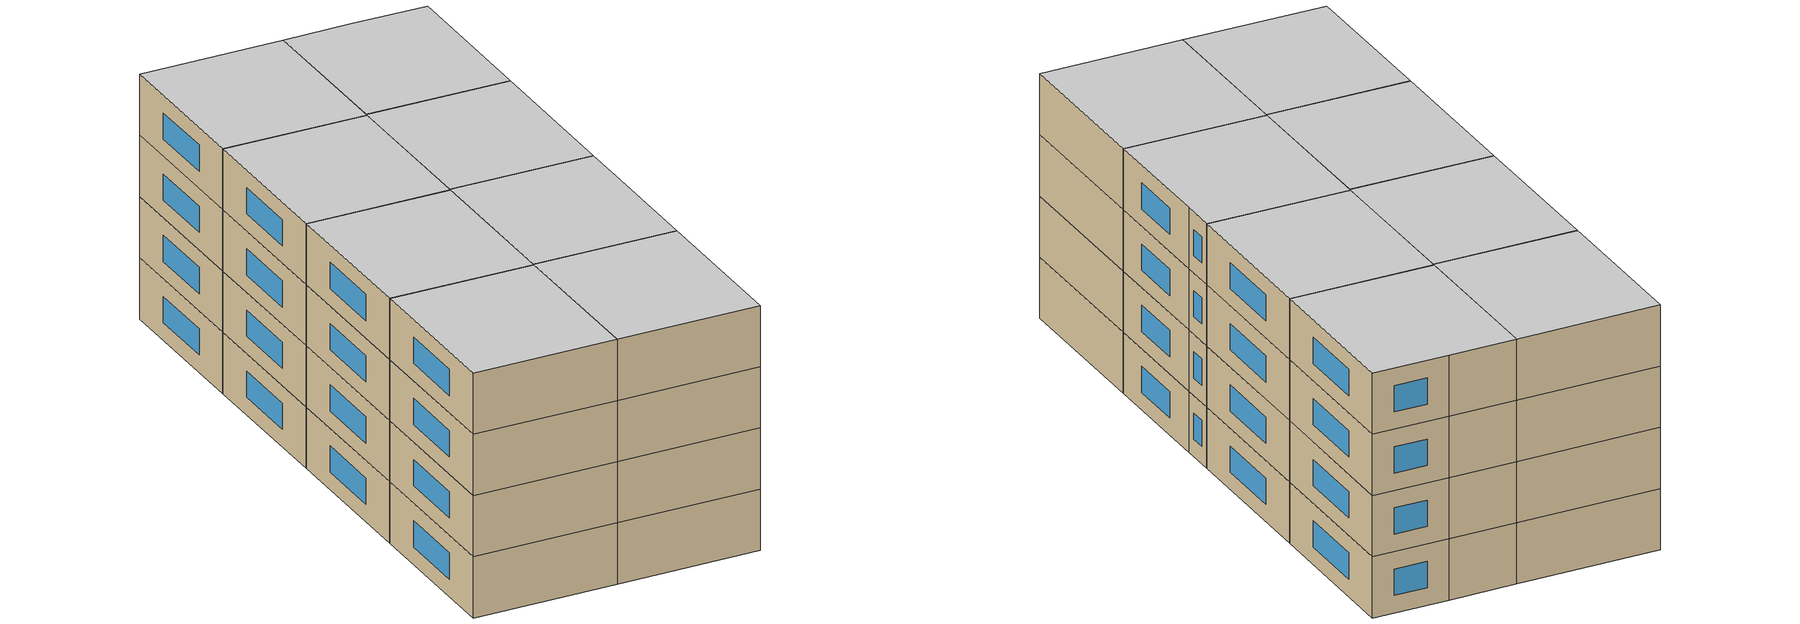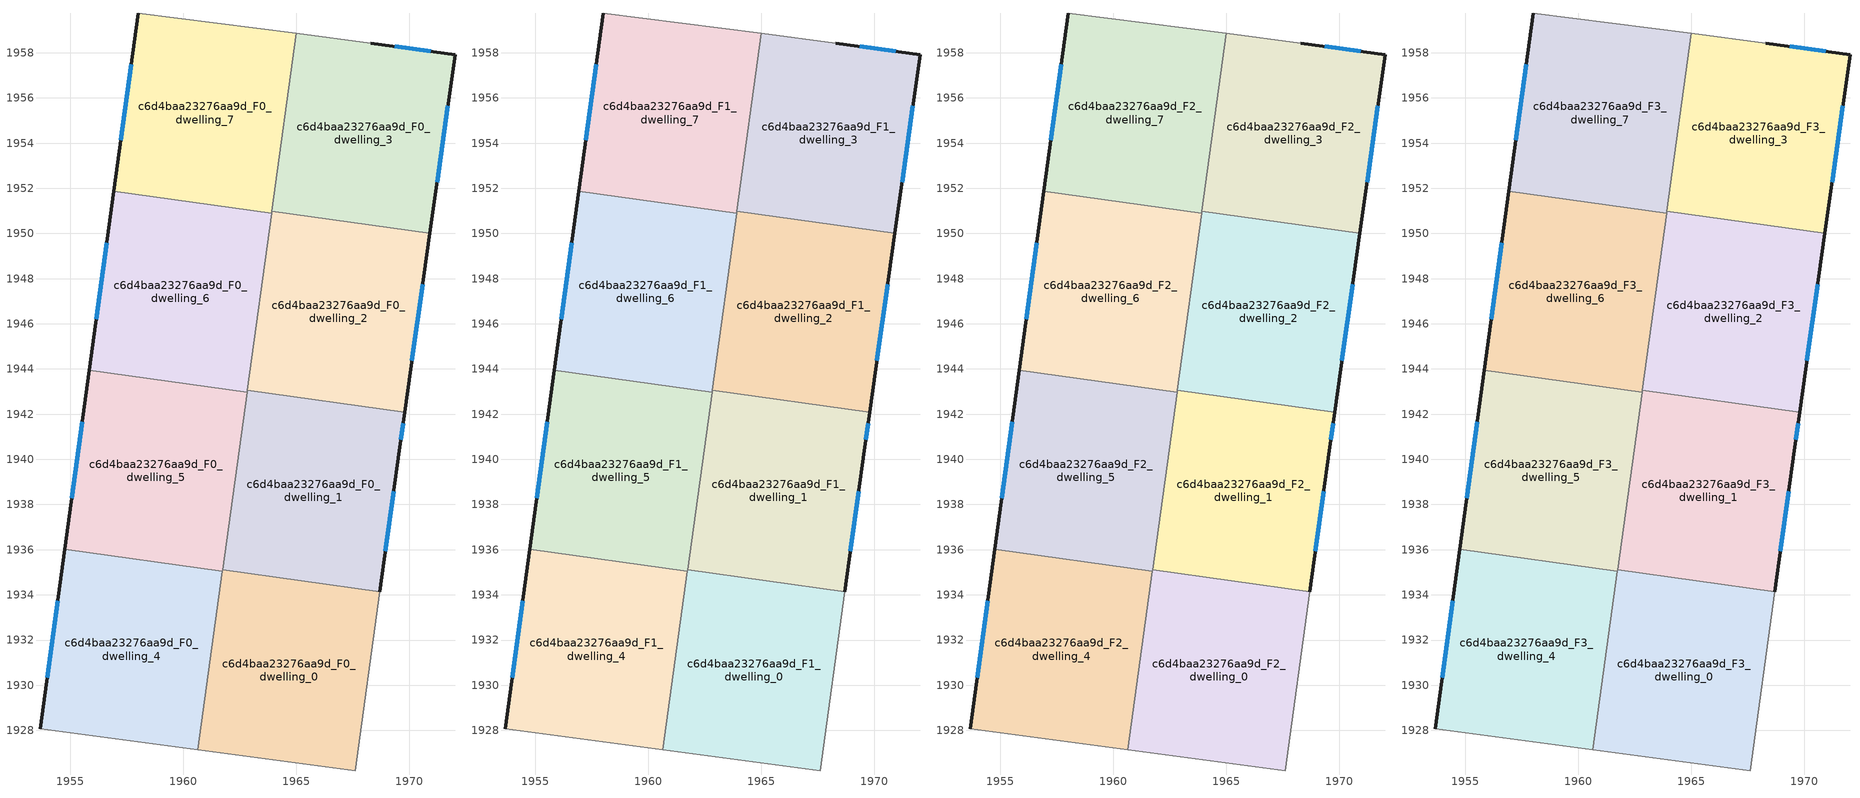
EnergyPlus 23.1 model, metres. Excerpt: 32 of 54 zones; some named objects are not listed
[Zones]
c6d4baa23276aa9d_F0_dwelling_0
 floor ground (EU_floor_Construction): 1968.7,1934.15 1967.6,1926.21 1960.64,1927.14 1961.73,1935.05 1961.74,1935.1 z0
 wall adiabatic (EU_wall_Construction): 1960.64,1927.14 1967.6,1926.21 1968.7,1934.15 z0:3
 wall to c6d4baa23276aa9d_F0_dwelling_4 (EU_wall_Construction): 1961.73,1935.05 1960.64,1927.14 z0:3
 wall to c6d4baa23276aa9d_F0_dwelling_1 (EU_wall_Construction): 1968.7,1934.15 1961.74,1935.1 z0:3
 wall to c6d4baa23276aa9d_F0_dwelling_5 (EU_wall_Construction): 1961.74,1935.1 1961.73,1935.05 z0:3
c6d4baa23276aa9d_F0_dwelling_1
 floor ground (EU_floor_Construction): 1969.8,1942.09 1969.56,1940.38 1968.7,1934.15 1961.74,1935.1 1962.83,1943.05 z0
 wall outside (EU_wall_Construction): 1968.7,1934.15 1969.56,1940.38 1969.8,1942.09 z0:3
 wall to c6d4baa23276aa9d_F0_dwelling_2 (EU_wall_Construction): 1969.8,1942.09 1962.83,1943.05 z0:3
 wall to c6d4baa23276aa9d_F0_dwelling_5 (EU_wall_Construction): 1962.82,1942.97 1961.74,1935.1 z0:3
 wall to c6d4baa23276aa9d_F0_dwelling_6 (EU_wall_Construction): 1962.83,1943.05 1962.82,1942.97 z0:3
 window (EU_Window_Construction): 1969.63,1940.87 1969.74,1941.6 / 1968.95,1935.93 1969.32,1938.6 z0.86:2.14
c6d4baa23276aa9d_F0_dwelling_2
 floor ground (EU_floor_Construction): 1970.92,1950.01 1969.8,1942.09 1962.83,1943.05 1963.92,1950.98 z0
 wall outside (EU_wall_Construction): 1969.8,1942.09 1970.92,1950.01 z0:3
 wall to c6d4baa23276aa9d_F0_dwelling_3 (EU_wall_Construction): 1970.92,1950.01 1963.92,1950.98 z0:3
 wall to c6d4baa23276aa9d_F0_dwelling_6 (EU_wall_Construction): 1963.91,1950.9 1962.83,1943.05 z0:3
 wall to c6d4baa23276aa9d_F0_dwelling_7 (EU_wall_Construction): 1963.92,1950.98 1963.91,1950.9 z0:3
 window (EU_Window_Construction): 1970.12,1944.36 1970.6,1947.75 z0.86:2.14
c6d4baa23276aa9d_F0_dwelling_3
 floor ground (EU_floor_Construction): 1972.03,1957.91 1970.92,1950.01 1963.92,1950.98 1965,1958.85 1968.29,1958.43 z0
 wall outside (EU_wall_Construction): 1970.92,1950.01 1972.03,1957.91 1968.29,1958.43 z0:3
 wall adiabatic (EU_wall_Construction): 1968.29,1958.43 1965,1958.85 z0:3
 wall to c6d4baa23276aa9d_F0_dwelling_7 (EU_wall_Construction): 1965,1958.85 1963.92,1950.98 z0:3
 window (EU_Window_Construction): 1971.24,1952.27 1971.71,1955.66 / 1970.96,1958.06 1969.36,1958.28 z0.86:2.14
c6d4baa23276aa9d_F0_dwelling_4
 floor ground (EU_floor_Construction): 1961.73,1935.05 1960.64,1927.14 1953.65,1928.07 1954.74,1936.01 z0
 wall outside (EU_wall_Construction): 1954.74,1936.01 1953.65,1928.07 z0:3
 wall adiabatic (EU_wall_Construction): 1953.65,1928.07 1960.64,1927.14 z0:3
 wall to c6d4baa23276aa9d_F0_dwelling_5 (EU_wall_Construction): 1961.73,1935.05 1954.74,1936.01 z0:3
 window (EU_Window_Construction): 1954.43,1933.74 1953.97,1930.34 z0.86:2.14
c6d4baa23276aa9d_F0_dwelling_5
 floor ground (EU_floor_Construction): 1962.82,1942.97 1961.73,1935.05 1954.74,1936.01 1955.83,1943.93 z0
 wall outside (EU_wall_Construction): 1955.83,1943.93 1954.74,1936.01 z0:3
 wall to c6d4baa23276aa9d_F0_dwelling_6 (EU_wall_Construction): 1962.82,1942.97 1955.83,1943.93 z0:3
 window (EU_Window_Construction): 1955.52,1941.67 1955.06,1938.27 z0.86:2.14
c6d4baa23276aa9d_F0_dwelling_6
 floor ground (EU_floor_Construction): 1963.91,1950.9 1962.82,1942.97 1955.83,1943.93 1956.92,1951.86 z0
 wall outside (EU_wall_Construction): 1956.92,1951.86 1955.83,1943.93 z0:3
 wall to c6d4baa23276aa9d_F0_dwelling_7 (EU_wall_Construction): 1963.91,1950.9 1956.92,1951.86 z0:3
 window (EU_Window_Construction): 1956.61,1949.6 1956.15,1946.2 z0.86:2.14
c6d4baa23276aa9d_F0_dwelling_7
 floor ground (EU_floor_Construction): 1965,1958.85 1963.91,1950.9 1956.92,1951.86 1958.01,1959.75 z0
 wall outside (EU_wall_Construction): 1958.01,1959.75 1956.92,1951.86 z0:3
 wall adiabatic (EU_wall_Construction): 1965,1958.85 1958.01,1959.75 z0:3
 window (EU_Window_Construction): 1957.7,1957.5 1957.23,1954.12 z0.86:2.14
c6d4baa23276aa9d_F1_dwelling_0
 floor to c6d4baa23276aa9d_F0_dwelling_0 (EU_floor_Construction): 1968.7,1934.15 1967.6,1926.21 1960.64,1927.14 1961.73,1935.05 1961.74,1935.1 z3
 wall adiabatic (EU_wall_Construction): 1960.64,1927.14 1967.6,1926.21 1968.7,1934.15 z3:6
 wall to c6d4baa23276aa9d_F1_dwelling_4 (EU_wall_Construction): 1961.73,1935.05 1960.64,1927.14 z3:6
 wall to c6d4baa23276aa9d_F1_dwelling_1 (EU_wall_Construction): 1968.7,1934.15 1961.74,1935.1 z3:6
 wall to c6d4baa23276aa9d_F1_dwelling_5 (EU_wall_Construction): 1961.74,1935.1 1961.73,1935.05 z3:6
c6d4baa23276aa9d_F1_dwelling_1
 floor to c6d4baa23276aa9d_F0_dwelling_1 (EU_floor_Construction): 1969.8,1942.09 1969.56,1940.38 1968.7,1934.15 1961.74,1935.1 1962.83,1943.05 z3
 wall outside (EU_wall_Construction): 1968.7,1934.15 1969.56,1940.38 1969.8,1942.09 z3:6
 wall to c6d4baa23276aa9d_F1_dwelling_2 (EU_wall_Construction): 1969.8,1942.09 1962.83,1943.05 z3:6
 wall to c6d4baa23276aa9d_F1_dwelling_5 (EU_wall_Construction): 1962.82,1942.97 1961.74,1935.1 z3:6
 wall to c6d4baa23276aa9d_F1_dwelling_6 (EU_wall_Construction): 1962.83,1943.05 1962.82,1942.97 z3:6
 window (EU_Window_Construction): 1969.63,1940.87 1969.74,1941.6 / 1968.95,1935.93 1969.32,1938.6 z3.86:5.14
c6d4baa23276aa9d_F1_dwelling_2
 floor to c6d4baa23276aa9d_F0_dwelling_2 (EU_floor_Construction): 1970.92,1950.01 1969.8,1942.09 1962.83,1943.05 1963.92,1950.98 z3
 wall outside (EU_wall_Construction): 1969.8,1942.09 1970.92,1950.01 z3:6
 wall to c6d4baa23276aa9d_F1_dwelling_3 (EU_wall_Construction): 1970.92,1950.01 1963.92,1950.98 z3:6
 wall to c6d4baa23276aa9d_F1_dwelling_6 (EU_wall_Construction): 1963.91,1950.9 1962.83,1943.05 z3:6
 wall to c6d4baa23276aa9d_F1_dwelling_7 (EU_wall_Construction): 1963.92,1950.98 1963.91,1950.9 z3:6
 window (EU_Window_Construction): 1970.12,1944.36 1970.6,1947.75 z3.86:5.14
c6d4baa23276aa9d_F1_dwelling_3
 floor to c6d4baa23276aa9d_F0_dwelling_3 (EU_floor_Construction): 1972.03,1957.91 1970.92,1950.01 1963.92,1950.98 1965,1958.85 1968.29,1958.43 z3
 wall outside (EU_wall_Construction): 1970.92,1950.01 1972.03,1957.91 1968.29,1958.43 z3:6
 wall adiabatic (EU_wall_Construction): 1968.29,1958.43 1965,1958.85 z3:6
 wall to c6d4baa23276aa9d_F1_dwelling_7 (EU_wall_Construction): 1965,1958.85 1963.92,1950.98 z3:6
 window (EU_Window_Construction): 1971.24,1952.27 1971.71,1955.66 / 1970.96,1958.06 1969.36,1958.28 z3.86:5.14
c6d4baa23276aa9d_F1_dwelling_4
 floor to c6d4baa23276aa9d_F0_dwelling_4 (EU_floor_Construction): 1961.73,1935.05 1960.64,1927.14 1953.65,1928.07 1954.74,1936.01 z3
 wall outside (EU_wall_Construction): 1954.74,1936.01 1953.65,1928.07 z3:6
 wall adiabatic (EU_wall_Construction): 1953.65,1928.07 1960.64,1927.14 z3:6
 wall to c6d4baa23276aa9d_F1_dwelling_5 (EU_wall_Construction): 1961.73,1935.05 1954.74,1936.01 z3:6
 window (EU_Window_Construction): 1954.43,1933.74 1953.97,1930.34 z3.86:5.14
c6d4baa23276aa9d_F1_dwelling_5
 floor to c6d4baa23276aa9d_F0_dwelling_5 (EU_floor_Construction): 1962.82,1942.97 1961.73,1935.05 1954.74,1936.01 1955.83,1943.93 z3
 wall outside (EU_wall_Construction): 1955.83,1943.93 1954.74,1936.01 z3:6
 wall to c6d4baa23276aa9d_F1_dwelling_6 (EU_wall_Construction): 1962.82,1942.97 1955.83,1943.93 z3:6
 window (EU_Window_Construction): 1955.52,1941.67 1955.06,1938.27 z3.86:5.14
c6d4baa23276aa9d_F1_dwelling_6
 floor to c6d4baa23276aa9d_F0_dwelling_6 (EU_floor_Construction): 1963.91,1950.9 1962.82,1942.97 1955.83,1943.93 1956.92,1951.86 z3
 wall outside (EU_wall_Construction): 1956.92,1951.86 1955.83,1943.93 z3:6
 wall to c6d4baa23276aa9d_F1_dwelling_7 (EU_wall_Construction): 1963.91,1950.9 1956.92,1951.86 z3:6
 window (EU_Window_Construction): 1956.61,1949.6 1956.15,1946.2 z3.86:5.14
c6d4baa23276aa9d_F1_dwelling_7
 floor to c6d4baa23276aa9d_F0_dwelling_7 (EU_floor_Construction): 1965,1958.85 1963.91,1950.9 1956.92,1951.86 1958.01,1959.75 z3
 wall outside (EU_wall_Construction): 1958.01,1959.75 1956.92,1951.86 z3:6
 wall adiabatic (EU_wall_Construction): 1965,1958.85 1958.01,1959.75 z3:6
 window (EU_Window_Construction): 1957.7,1957.5 1957.23,1954.12 z3.86:5.14
c6d4baa23276aa9d_F2_dwelling_0
 floor to c6d4baa23276aa9d_F1_dwelling_0 (EU_floor_Construction): 1968.7,1934.15 1967.6,1926.21 1960.64,1927.14 1961.73,1935.05 1961.74,1935.1 z6
 wall adiabatic (EU_wall_Construction): 1960.64,1927.14 1967.6,1926.21 1968.7,1934.15 z6:9
 wall to c6d4baa23276aa9d_F2_dwelling_4 (EU_wall_Construction): 1961.73,1935.05 1960.64,1927.14 z6:9
 wall to c6d4baa23276aa9d_F2_dwelling_1 (EU_wall_Construction): 1968.7,1934.15 1961.74,1935.1 z6:9
 wall to c6d4baa23276aa9d_F2_dwelling_5 (EU_wall_Construction): 1961.74,1935.1 1961.73,1935.05 z6:9
c6d4baa23276aa9d_F2_dwelling_1
 floor to c6d4baa23276aa9d_F1_dwelling_1 (EU_floor_Construction): 1969.8,1942.09 1969.56,1940.38 1968.7,1934.15 1961.74,1935.1 1962.83,1943.05 z6
 wall outside (EU_wall_Construction): 1968.7,1934.15 1969.56,1940.38 1969.8,1942.09 z6:9
 wall to c6d4baa23276aa9d_F2_dwelling_2 (EU_wall_Construction): 1969.8,1942.09 1962.83,1943.05 z6:9
 wall to c6d4baa23276aa9d_F2_dwelling_5 (EU_wall_Construction): 1962.82,1942.97 1961.74,1935.1 z6:9
 wall to c6d4baa23276aa9d_F2_dwelling_6 (EU_wall_Construction): 1962.83,1943.05 1962.82,1942.97 z6:9
 window (EU_Window_Construction): 1969.63,1940.87 1969.74,1941.6 / 1968.95,1935.93 1969.32,1938.6 z6.86:8.14
c6d4baa23276aa9d_F2_dwelling_2
 floor to c6d4baa23276aa9d_F1_dwelling_2 (EU_floor_Construction): 1970.92,1950.01 1969.8,1942.09 1962.83,1943.05 1963.92,1950.98 z6
 wall outside (EU_wall_Construction): 1969.8,1942.09 1970.92,1950.01 z6:9
 wall to c6d4baa23276aa9d_F2_dwelling_3 (EU_wall_Construction): 1970.92,1950.01 1963.92,1950.98 z6:9
 wall to c6d4baa23276aa9d_F2_dwelling_6 (EU_wall_Construction): 1963.91,1950.9 1962.83,1943.05 z6:9
 wall to c6d4baa23276aa9d_F2_dwelling_7 (EU_wall_Construction): 1963.92,1950.98 1963.91,1950.9 z6:9
 window (EU_Window_Construction): 1970.12,1944.36 1970.6,1947.75 z6.86:8.14
c6d4baa23276aa9d_F2_dwelling_3
 floor to c6d4baa23276aa9d_F1_dwelling_3 (EU_floor_Construction): 1972.03,1957.91 1970.92,1950.01 1963.92,1950.98 1965,1958.85 1968.29,1958.43 z6
 wall outside (EU_wall_Construction): 1970.92,1950.01 1972.03,1957.91 1968.29,1958.43 z6:9
 wall adiabatic (EU_wall_Construction): 1968.29,1958.43 1965,1958.85 z6:9
 wall to c6d4baa23276aa9d_F2_dwelling_7 (EU_wall_Construction): 1965,1958.85 1963.92,1950.98 z6:9
 window (EU_Window_Construction): 1971.24,1952.27 1971.71,1955.66 / 1970.96,1958.06 1969.36,1958.28 z6.86:8.14
c6d4baa23276aa9d_F2_dwelling_4
 floor to c6d4baa23276aa9d_F1_dwelling_4 (EU_floor_Construction): 1961.73,1935.05 1960.64,1927.14 1953.65,1928.07 1954.74,1936.01 z6
 wall outside (EU_wall_Construction): 1954.74,1936.01 1953.65,1928.07 z6:9
 wall adiabatic (EU_wall_Construction): 1953.65,1928.07 1960.64,1927.14 z6:9
 wall to c6d4baa23276aa9d_F2_dwelling_5 (EU_wall_Construction): 1961.73,1935.05 1954.74,1936.01 z6:9
 window (EU_Window_Construction): 1954.43,1933.74 1953.97,1930.34 z6.86:8.14
c6d4baa23276aa9d_F2_dwelling_5
 floor to c6d4baa23276aa9d_F1_dwelling_5 (EU_floor_Construction): 1962.82,1942.97 1961.73,1935.05 1954.74,1936.01 1955.83,1943.93 z6
 wall outside (EU_wall_Construction): 1955.83,1943.93 1954.74,1936.01 z6:9
 wall to c6d4baa23276aa9d_F2_dwelling_6 (EU_wall_Construction): 1962.82,1942.97 1955.83,1943.93 z6:9
 window (EU_Window_Construction): 1955.52,1941.67 1955.06,1938.27 z6.86:8.14
c6d4baa23276aa9d_F2_dwelling_6
 floor to c6d4baa23276aa9d_F1_dwelling_6 (EU_floor_Construction): 1963.91,1950.9 1962.82,1942.97 1955.83,1943.93 1956.92,1951.86 z6
 wall outside (EU_wall_Construction): 1956.92,1951.86 1955.83,1943.93 z6:9
 wall to c6d4baa23276aa9d_F2_dwelling_7 (EU_wall_Construction): 1963.91,1950.9 1956.92,1951.86 z6:9
 window (EU_Window_Construction): 1956.61,1949.6 1956.15,1946.2 z6.86:8.14
c6d4baa23276aa9d_F2_dwelling_7
 floor to c6d4baa23276aa9d_F1_dwelling_7 (EU_floor_Construction): 1965,1958.85 1963.91,1950.9 1956.92,1951.86 1958.01,1959.75 z6
 wall outside (EU_wall_Construction): 1958.01,1959.75 1956.92,1951.86 z6:9
 wall adiabatic (EU_wall_Construction): 1965,1958.85 1958.01,1959.75 z6:9
 window (EU_Window_Construction): 1957.7,1957.5 1957.23,1954.12 z6.86:8.14
c6d4baa23276aa9d_F3_dwelling_0
 floor to c6d4baa23276aa9d_F2_dwelling_0 (EU_floor_Construction): 1968.7,1934.15 1967.6,1926.21 1960.64,1927.14 1961.73,1935.05 1961.74,1935.1 z9
 wall adiabatic (EU_wall_Construction): 1960.64,1927.14 1967.6,1926.21 1968.7,1934.15 z9:12
 wall to c6d4baa23276aa9d_F3_dwelling_4 (EU_wall_Construction): 1961.73,1935.05 1960.64,1927.14 z9:12
 wall to c6d4baa23276aa9d_F3_dwelling_1 (EU_wall_Construction): 1968.7,1934.15 1961.74,1935.1 z9:12
 wall to c6d4baa23276aa9d_F3_dwelling_5 (EU_wall_Construction): 1961.74,1935.1 1961.73,1935.05 z9:12
 ceiling to c6d4baa23276aa9d_F4_dwelling_0 (EU_floor_Construction): 1967.6,1926.21 1968.7,1934.15 1961.74,1935.1 1961.73,1935.05 1960.64,1927.14 z12
c6d4baa23276aa9d_F3_dwelling_1
 floor to c6d4baa23276aa9d_F2_dwelling_1 (EU_floor_Construction): 1969.8,1942.09 1969.56,1940.38 1968.7,1934.15 1961.74,1935.1 1962.83,1943.05 z9
 wall outside (EU_wall_Construction): 1968.7,1934.15 1969.56,1940.38 1969.8,1942.09 z9:12
 wall to c6d4baa23276aa9d_F3_dwelling_2 (EU_wall_Construction): 1969.8,1942.09 1962.83,1943.05 z9:12
 wall to c6d4baa23276aa9d_F3_dwelling_5 (EU_wall_Construction): 1962.82,1942.97 1961.74,1935.1 z9:12
 wall to c6d4baa23276aa9d_F3_dwelling_6 (EU_wall_Construction): 1962.83,1943.05 1962.82,1942.97 z9:12
 window (EU_Window_Construction): 1969.63,1940.87 1969.74,1941.6 / 1968.95,1935.93 1969.32,1938.6 z9.86:11.14
 ceiling to c6d4baa23276aa9d_F4_dwelling_1 (EU_floor_Construction): 1968.7,1934.15 1969.56,1940.38 1969.8,1942.09 1962.83,1943.05 1961.74,1935.1 z12
c6d4baa23276aa9d_F3_dwelling_2
 floor to c6d4baa23276aa9d_F2_dwelling_2 (EU_floor_Construction): 1970.92,1950.01 1969.8,1942.09 1962.83,1943.05 1963.92,1950.98 z9
 wall outside (EU_wall_Construction): 1969.8,1942.09 1970.92,1950.01 z9:12
 wall to c6d4baa23276aa9d_F3_dwelling_3 (EU_wall_Construction): 1970.92,1950.01 1963.92,1950.98 z9:12
 wall to c6d4baa23276aa9d_F3_dwelling_6 (EU_wall_Construction): 1963.91,1950.9 1962.83,1943.05 z9:12
 wall to c6d4baa23276aa9d_F3_dwelling_7 (EU_wall_Construction): 1963.92,1950.98 1963.91,1950.9 z9:12
 window (EU_Window_Construction): 1970.12,1944.36 1970.6,1947.75 z9.86:11.14
 ceiling to c6d4baa23276aa9d_F4_dwelling_2 (EU_floor_Construction): 1969.8,1942.09 1970.92,1950.01 1963.92,1950.98 1962.83,1943.05 z12
c6d4baa23276aa9d_F3_dwelling_3
 floor to c6d4baa23276aa9d_F2_dwelling_3 (EU_floor_Construction): 1972.03,1957.91 1970.92,1950.01 1963.92,1950.98 1965,1958.85 1968.29,1958.43 z9
 wall outside (EU_wall_Construction): 1970.92,1950.01 1972.03,1957.91 1968.29,1958.43 z9:12
 wall adiabatic (EU_wall_Construction): 1968.29,1958.43 1965,1958.85 z9:12
 wall to c6d4baa23276aa9d_F3_dwelling_7 (EU_wall_Construction): 1965,1958.85 1963.92,1950.98 z9:12
 window (EU_Window_Construction): 1971.24,1952.27 1971.71,1955.66 / 1970.96,1958.06 1969.36,1958.28 z9.86:11.14
 ceiling to c6d4baa23276aa9d_F4_dwelling_3 (EU_floor_Construction): 1970.92,1950.01 1972.03,1957.91 1968.29,1958.43 1965,1958.85 1963.92,1950.98 z12
c6d4baa23276aa9d_F3_dwelling_4
 floor to c6d4baa23276aa9d_F2_dwelling_4 (EU_floor_Construction): 1961.73,1935.05 1960.64,1927.14 1953.65,1928.07 1954.74,1936.01 z9
 wall outside (EU_wall_Construction): 1954.74,1936.01 1953.65,1928.07 z9:12
 wall adiabatic (EU_wall_Construction): 1953.65,1928.07 1960.64,1927.14 z9:12
 wall to c6d4baa23276aa9d_F3_dwelling_5 (EU_wall_Construction): 1961.73,1935.05 1954.74,1936.01 z9:12
 window (EU_Window_Construction): 1954.43,1933.74 1953.97,1930.34 z9.86:11.14
 ceiling to c6d4baa23276aa9d_F4_dwelling_4 (EU_floor_Construction): 1960.64,1927.14 1961.73,1935.05 1954.74,1936.01 1953.65,1928.07 z12
c6d4baa23276aa9d_F3_dwelling_5
 floor to c6d4baa23276aa9d_F2_dwelling_5 (EU_floor_Construction): 1962.82,1942.97 1961.73,1935.05 1954.74,1936.01 1955.83,1943.93 z9
 wall outside (EU_wall_Construction): 1955.83,1943.93 1954.74,1936.01 z9:12
 wall to c6d4baa23276aa9d_F3_dwelling_6 (EU_wall_Construction): 1962.82,1942.97 1955.83,1943.93 z9:12
 window (EU_Window_Construction): 1955.52,1941.67 1955.06,1938.27 z9.86:11.14
 ceiling to c6d4baa23276aa9d_F4_dwelling_5 (EU_floor_Construction): 1961.73,1935.05 1962.82,1942.97 1955.83,1943.93 1954.74,1936.01 z12
c6d4baa23276aa9d_F3_dwelling_6
 floor to c6d4baa23276aa9d_F2_dwelling_6 (EU_floor_Construction): 1963.91,1950.9 1962.82,1942.97 1955.83,1943.93 1956.92,1951.86 z9
 wall outside (EU_wall_Construction): 1956.92,1951.86 1955.83,1943.93 z9:12
 wall to c6d4baa23276aa9d_F3_dwelling_7 (EU_wall_Construction): 1963.91,1950.9 1956.92,1951.86 z9:12
 window (EU_Window_Construction): 1956.61,1949.6 1956.15,1946.2 z9.86:11.14
 ceiling to c6d4baa23276aa9d_F4_dwelling_6 (EU_floor_Construction): 1962.82,1942.97 1963.91,1950.9 1956.92,1951.86 1955.83,1943.93 z12
c6d4baa23276aa9d_F3_dwelling_7
 floor to c6d4baa23276aa9d_F2_dwelling_7 (EU_floor_Construction): 1965,1958.85 1963.91,1950.9 1956.92,1951.86 1958.01,1959.75 z9
 wall outside (EU_wall_Construction): 1958.01,1959.75 1956.92,1951.86 z9:12
 wall adiabatic (EU_wall_Construction): 1965,1958.85 1958.01,1959.75 z9:12
 window (EU_Window_Construction): 1957.7,1957.5 1957.23,1954.12 z9.86:11.14
 ceiling to c6d4baa23276aa9d_F4_dwelling_7 (EU_floor_Construction): 1963.91,1950.9 1965,1958.85 1958.01,1959.75 1956.92,1951.86 z12
[Building]
EU S2 Campaign: North Axis=0; Terrain=City; Solar Distribution=FullExterior
[Site:Location]
Helsinki-Vantaa.AP: Latitude=60.317; Longitude=24.963; Time Zone=2; Elevation=54.6
[SizingPeriod:WeatherFileDays]
AnnualSizingPeriod: Begin Month=1; Begin Day of Month=1; End Month=12; End Day of Month=31; Day of Week for Start Day=Monday; Use Weather File Daylight Saving Period=No; Use Weather File Rain and Snow Indicators=No
[MATERIAL]
EU_InternalMass_Material: Roughness=MediumRough; Thickness=0.1; Conductivity=1; Density=1800; Specific Heat=900; Thermal Absorptance=0.9; Solar Absorptance=0.7; Visible Absorptance=0.7
[MATERIAL:NOMASS] Roughness=MediumRough; Thermal Absorptance=0.9; Solar Absorptance=0.7; Visible Absorptance=0.7
Name | Thermal Resistance
EU_wall_NoMass | 1.10183
EU_floor_NoMass | 1.70606
[WINDOWMATERIAL:SIMPLEGLAZINGSYSTEM]
EU_Window_SimpleGlazing: UFactor=3.11035; Solar Heat Gain Coefficient=0.8; Visible Transmittance=0.8
[CONSTRUCTION]
EU_wall_Construction: EU_wall_NoMass
EU_floor_Construction: EU_floor_NoMass
EU_Window_Construction: EU_Window_SimpleGlazing
EU_InternalMass_Construction: EU_InternalMass_Material
[ZONE] Type=1; Multiplier=1; Ceiling Height=autocalculate; Floor Area=autocalculate; Part of Total Floor Area=Yes
Name | Volume
c6d4baa23276aa9d_F0_dwelling_0; c6d4baa23276aa9d_F1_dwelling_0; c6d4baa23276aa9d_F2_dwelling_0; c6d4baa23276aa9d_F3_dwelling_0 | 169.219
c6d4baa23276aa9d_F0_dwelling_1; c6d4baa23276aa9d_F1_dwelling_1; c6d4baa23276aa9d_F2_dwelling_1; c6d4baa23276aa9d_F3_dwelling_1 | 169.237
c6d4baa23276aa9d_F0_dwelling_2; c6d4baa23276aa9d_F1_dwelling_2; c6d4baa23276aa9d_F2_dwelling_2; c6d4baa23276aa9d_F3_dwelling_2 | 169.241
c6d4baa23276aa9d_F0_dwelling_3; c6d4baa23276aa9d_F1_dwelling_3; c6d4baa23276aa9d_F2_dwelling_3; c6d4baa23276aa9d_F3_dwelling_3 | 169.234
c6d4baa23276aa9d_F0_dwelling_4; c6d4baa23276aa9d_F1_dwelling_4; c6d4baa23276aa9d_F2_dwelling_4; c6d4baa23276aa9d_F3_dwelling_4 | 169.247
c6d4baa23276aa9d_F0_dwelling_5; c6d4baa23276aa9d_F1_dwelling_5; c6d4baa23276aa9d_F2_dwelling_5; c6d4baa23276aa9d_F3_dwelling_5 | 169.233
c6d4baa23276aa9d_F0_dwelling_6; c6d4baa23276aa9d_F1_dwelling_6; c6d4baa23276aa9d_F2_dwelling_6; c6d4baa23276aa9d_F3_dwelling_6 | 169.245
c6d4baa23276aa9d_F0_dwelling_7; c6d4baa23276aa9d_F1_dwelling_7; c6d4baa23276aa9d_F2_dwelling_7; c6d4baa23276aa9d_F3_dwelling_7 | 169.228
[INTERNALMASS] Construction=EU_InternalMass_Construction
Name | Zone or ZoneList | Surface Area
c6d4baa23276aa9d_F0_dwelling_0_EU_InternalMass | c6d4baa23276aa9d_F0_dwelling_0 | 56.4062
c6d4baa23276aa9d_F0_dwelling_1_EU_InternalMass | c6d4baa23276aa9d_F0_dwelling_1 | 56.4125
c6d4baa23276aa9d_F0_dwelling_2_EU_InternalMass | c6d4baa23276aa9d_F0_dwelling_2 | 56.414
c6d4baa23276aa9d_F0_dwelling_3_EU_InternalMass | c6d4baa23276aa9d_F0_dwelling_3 | 56.4112
c6d4baa23276aa9d_F0_dwelling_4_EU_InternalMass | c6d4baa23276aa9d_F0_dwelling_4 | 56.4152
c6d4baa23276aa9d_F0_dwelling_5_EU_InternalMass | c6d4baa23276aa9d_F0_dwelling_5 | 56.411
c6d4baa23276aa9d_F0_dwelling_6_EU_InternalMass | c6d4baa23276aa9d_F0_dwelling_6 | 56.415
c6d4baa23276aa9d_F0_dwelling_7_EU_InternalMass | c6d4baa23276aa9d_F0_dwelling_7 | 56.4096
c6d4baa23276aa9d_F1_dwelling_0_EU_InternalMass | c6d4baa23276aa9d_F1_dwelling_0 | 56.4062
c6d4baa23276aa9d_F1_dwelling_1_EU_InternalMass | c6d4baa23276aa9d_F1_dwelling_1 | 56.4125
c6d4baa23276aa9d_F1_dwelling_2_EU_InternalMass | c6d4baa23276aa9d_F1_dwelling_2 | 56.414
c6d4baa23276aa9d_F1_dwelling_3_EU_InternalMass | c6d4baa23276aa9d_F1_dwelling_3 | 56.4112
c6d4baa23276aa9d_F1_dwelling_4_EU_InternalMass | c6d4baa23276aa9d_F1_dwelling_4 | 56.4152
c6d4baa23276aa9d_F1_dwelling_5_EU_InternalMass | c6d4baa23276aa9d_F1_dwelling_5 | 56.411
c6d4baa23276aa9d_F1_dwelling_6_EU_InternalMass | c6d4baa23276aa9d_F1_dwelling_6 | 56.415
c6d4baa23276aa9d_F1_dwelling_7_EU_InternalMass | c6d4baa23276aa9d_F1_dwelling_7 | 56.4096
c6d4baa23276aa9d_F2_dwelling_0_EU_InternalMass | c6d4baa23276aa9d_F2_dwelling_0 | 56.4062
c6d4baa23276aa9d_F2_dwelling_1_EU_InternalMass | c6d4baa23276aa9d_F2_dwelling_1 | 56.4125
c6d4baa23276aa9d_F2_dwelling_2_EU_InternalMass | c6d4baa23276aa9d_F2_dwelling_2 | 56.414
c6d4baa23276aa9d_F2_dwelling_3_EU_InternalMass | c6d4baa23276aa9d_F2_dwelling_3 | 56.4112
c6d4baa23276aa9d_F2_dwelling_4_EU_InternalMass | c6d4baa23276aa9d_F2_dwelling_4 | 56.4152
c6d4baa23276aa9d_F2_dwelling_5_EU_InternalMass | c6d4baa23276aa9d_F2_dwelling_5 | 56.411
c6d4baa23276aa9d_F2_dwelling_6_EU_InternalMass | c6d4baa23276aa9d_F2_dwelling_6 | 56.415
c6d4baa23276aa9d_F2_dwelling_7_EU_InternalMass | c6d4baa23276aa9d_F2_dwelling_7 | 56.4096
c6d4baa23276aa9d_F3_dwelling_0_EU_InternalMass | c6d4baa23276aa9d_F3_dwelling_0 | 56.4062
c6d4baa23276aa9d_F3_dwelling_1_EU_InternalMass | c6d4baa23276aa9d_F3_dwelling_1 | 56.4125
c6d4baa23276aa9d_F3_dwelling_2_EU_InternalMass | c6d4baa23276aa9d_F3_dwelling_2 | 56.414
c6d4baa23276aa9d_F3_dwelling_3_EU_InternalMass | c6d4baa23276aa9d_F3_dwelling_3 | 56.4112
c6d4baa23276aa9d_F3_dwelling_4_EU_InternalMass | c6d4baa23276aa9d_F3_dwelling_4 | 56.4152
c6d4baa23276aa9d_F3_dwelling_5_EU_InternalMass | c6d4baa23276aa9d_F3_dwelling_5 | 56.411
c6d4baa23276aa9d_F3_dwelling_6_EU_InternalMass | c6d4baa23276aa9d_F3_dwelling_6 | 56.415
c6d4baa23276aa9d_F3_dwelling_7_EU_InternalMass | c6d4baa23276aa9d_F3_dwelling_7 | 56.4096
[OTHEREQUIPMENT] Fuel Type=Electricity; Design Level Calculation Method=Watts/Area; Power per Zone Floor Area=1; Fraction Latent=0; Fraction Radiant=0; Fraction Lost=0; Carbon Dioxide Generation Rate=0; EndUse Subcategory=EU_Step8_InternalGains
Name | Zone or ZoneList or Space or SpaceList | Schedule
EU_Step8_InternalGain_c6d4baa23276aa9d_F0_dwelling_0_f000 | c6d4baa23276aa9d_F0_dwelling_0 | EU_Step8_GainSchedule_c6d4baa23276aa9d_F0_dwelling_0_f000
EU_Step8_InternalGain_c6d4baa23276aa9d_F0_dwelling_1_f000 | c6d4baa23276aa9d_F0_dwelling_1 | EU_Step8_GainSchedule_c6d4baa23276aa9d_F0_dwelling_1_f000
EU_Step8_InternalGain_c6d4baa23276aa9d_F0_dwelling_2_f000 | c6d4baa23276aa9d_F0_dwelling_2 | EU_Step8_GainSchedule_c6d4baa23276aa9d_F0_dwelling_2_f000
EU_Step8_InternalGain_c6d4baa23276aa9d_F0_dwelling_3_f000 | c6d4baa23276aa9d_F0_dwelling_3 | EU_Step8_GainSchedule_c6d4baa23276aa9d_F0_dwelling_3_f000
EU_Step8_InternalGain_c6d4baa23276aa9d_F0_dwelling_4_f000 | c6d4baa23276aa9d_F0_dwelling_4 | EU_Step8_GainSchedule_c6d4baa23276aa9d_F0_dwelling_4_f000
EU_Step8_InternalGain_c6d4baa23276aa9d_F0_dwelling_5_f000 | c6d4baa23276aa9d_F0_dwelling_5 | EU_Step8_GainSchedule_c6d4baa23276aa9d_F0_dwelling_5_f000
EU_Step8_InternalGain_c6d4baa23276aa9d_F0_dwelling_6_f000 | c6d4baa23276aa9d_F0_dwelling_6 | EU_Step8_GainSchedule_c6d4baa23276aa9d_F0_dwelling_6_f000
EU_Step8_InternalGain_c6d4baa23276aa9d_F0_dwelling_7_f000 | c6d4baa23276aa9d_F0_dwelling_7 | EU_Step8_GainSchedule_c6d4baa23276aa9d_F0_dwelling_7_f000
EU_Step8_InternalGain_c6d4baa23276aa9d_F1_dwelling_0_f000 | c6d4baa23276aa9d_F1_dwelling_0 | EU_Step8_GainSchedule_c6d4baa23276aa9d_F1_dwelling_0_f000
EU_Step8_InternalGain_c6d4baa23276aa9d_F1_dwelling_1_f000 | c6d4baa23276aa9d_F1_dwelling_1 | EU_Step8_GainSchedule_c6d4baa23276aa9d_F1_dwelling_1_f000
EU_Step8_InternalGain_c6d4baa23276aa9d_F1_dwelling_2_f000 | c6d4baa23276aa9d_F1_dwelling_2 | EU_Step8_GainSchedule_c6d4baa23276aa9d_F1_dwelling_2_f000
EU_Step8_InternalGain_c6d4baa23276aa9d_F1_dwelling_3_f000 | c6d4baa23276aa9d_F1_dwelling_3 | EU_Step8_GainSchedule_c6d4baa23276aa9d_F1_dwelling_3_f000
EU_Step8_InternalGain_c6d4baa23276aa9d_F1_dwelling_4_f000 | c6d4baa23276aa9d_F1_dwelling_4 | EU_Step8_GainSchedule_c6d4baa23276aa9d_F1_dwelling_4_f000
EU_Step8_InternalGain_c6d4baa23276aa9d_F1_dwelling_5_f000 | c6d4baa23276aa9d_F1_dwelling_5 | EU_Step8_GainSchedule_c6d4baa23276aa9d_F1_dwelling_5_f000
EU_Step8_InternalGain_c6d4baa23276aa9d_F1_dwelling_6_f000 | c6d4baa23276aa9d_F1_dwelling_6 | EU_Step8_GainSchedule_c6d4baa23276aa9d_F1_dwelling_6_f000
EU_Step8_InternalGain_c6d4baa23276aa9d_F1_dwelling_7_f000 | c6d4baa23276aa9d_F1_dwelling_7 | EU_Step8_GainSchedule_c6d4baa23276aa9d_F1_dwelling_7_f000
EU_Step8_InternalGain_c6d4baa23276aa9d_F2_dwelling_0_f000 | c6d4baa23276aa9d_F2_dwelling_0 | EU_Step8_GainSchedule_c6d4baa23276aa9d_F2_dwelling_0_f000
EU_Step8_InternalGain_c6d4baa23276aa9d_F2_dwelling_1_f000 | c6d4baa23276aa9d_F2_dwelling_1 | EU_Step8_GainSchedule_c6d4baa23276aa9d_F2_dwelling_1_f000
EU_Step8_InternalGain_c6d4baa23276aa9d_F2_dwelling_2_f000 | c6d4baa23276aa9d_F2_dwelling_2 | EU_Step8_GainSchedule_c6d4baa23276aa9d_F2_dwelling_2_f000
EU_Step8_InternalGain_c6d4baa23276aa9d_F2_dwelling_3_f000 | c6d4baa23276aa9d_F2_dwelling_3 | EU_Step8_GainSchedule_c6d4baa23276aa9d_F2_dwelling_3_f000
EU_Step8_InternalGain_c6d4baa23276aa9d_F2_dwelling_4_f000 | c6d4baa23276aa9d_F2_dwelling_4 | EU_Step8_GainSchedule_c6d4baa23276aa9d_F2_dwelling_4_f000
EU_Step8_InternalGain_c6d4baa23276aa9d_F2_dwelling_5_f000 | c6d4baa23276aa9d_F2_dwelling_5 | EU_Step8_GainSchedule_c6d4baa23276aa9d_F2_dwelling_5_f000
EU_Step8_InternalGain_c6d4baa23276aa9d_F2_dwelling_6_f000 | c6d4baa23276aa9d_F2_dwelling_6 | EU_Step8_GainSchedule_c6d4baa23276aa9d_F2_dwelling_6_f000
EU_Step8_InternalGain_c6d4baa23276aa9d_F2_dwelling_7_f000 | c6d4baa23276aa9d_F2_dwelling_7 | EU_Step8_GainSchedule_c6d4baa23276aa9d_F2_dwelling_7_f000
EU_Step8_InternalGain_c6d4baa23276aa9d_F3_dwelling_0_f000 | c6d4baa23276aa9d_F3_dwelling_0 | EU_Step8_GainSchedule_c6d4baa23276aa9d_F3_dwelling_0_f000
EU_Step8_InternalGain_c6d4baa23276aa9d_F3_dwelling_1_f000 | c6d4baa23276aa9d_F3_dwelling_1 | EU_Step8_GainSchedule_c6d4baa23276aa9d_F3_dwelling_1_f000
EU_Step8_InternalGain_c6d4baa23276aa9d_F3_dwelling_2_f000 | c6d4baa23276aa9d_F3_dwelling_2 | EU_Step8_GainSchedule_c6d4baa23276aa9d_F3_dwelling_2_f000
EU_Step8_InternalGain_c6d4baa23276aa9d_F3_dwelling_3_f000 | c6d4baa23276aa9d_F3_dwelling_3 | EU_Step8_GainSchedule_c6d4baa23276aa9d_F3_dwelling_3_f000
EU_Step8_InternalGain_c6d4baa23276aa9d_F3_dwelling_4_f000 | c6d4baa23276aa9d_F3_dwelling_4 | EU_Step8_GainSchedule_c6d4baa23276aa9d_F3_dwelling_4_f000
EU_Step8_InternalGain_c6d4baa23276aa9d_F3_dwelling_5_f000 | c6d4baa23276aa9d_F3_dwelling_5 | EU_Step8_GainSchedule_c6d4baa23276aa9d_F3_dwelling_5_f000
EU_Step8_InternalGain_c6d4baa23276aa9d_F3_dwelling_6_f000 | c6d4baa23276aa9d_F3_dwelling_6 | EU_Step8_GainSchedule_c6d4baa23276aa9d_F3_dwelling_6_f000
EU_Step8_InternalGain_c6d4baa23276aa9d_F3_dwelling_7_f000 | c6d4baa23276aa9d_F3_dwelling_7 | EU_Step8_GainSchedule_c6d4baa23276aa9d_F3_dwelling_7_f000
[ZONEVENTILATION:DESIGNFLOWRATE] Schedule=EU_AlwaysOn; Design Flow Rate Calculation Method=AirChanges/Hour; Air Changes per Hour=0.756316; Ventilation Type=Natural; Fan Pressure Rise=0; Fan Total Efficiency=1; Constant Term Coefficient=1; Temperature Term Coefficient=0; Velocity Term Coefficient=0; Velocity Squared Term Coefficient=0; Minimum Indoor Temperature=-100; Maximum Indoor Temperature=100; Delta Temperature=-100; Minimum Outdoor Temperature=-100; Maximum Outdoor Temperature=100; Maximum Wind Speed=40
Name | Zone or ZoneList or Space or SpaceList
EU_ConstantAir_c6d4baa23276aa9d_F0_dwelling_0 | c6d4baa23276aa9d_F0_dwelling_0
EU_ConstantAir_c6d4baa23276aa9d_F0_dwelling_1 | c6d4baa23276aa9d_F0_dwelling_1
EU_ConstantAir_c6d4baa23276aa9d_F0_dwelling_2 | c6d4baa23276aa9d_F0_dwelling_2
EU_ConstantAir_c6d4baa23276aa9d_F0_dwelling_3 | c6d4baa23276aa9d_F0_dwelling_3
EU_ConstantAir_c6d4baa23276aa9d_F0_dwelling_4 | c6d4baa23276aa9d_F0_dwelling_4
EU_ConstantAir_c6d4baa23276aa9d_F0_dwelling_5 | c6d4baa23276aa9d_F0_dwelling_5
EU_ConstantAir_c6d4baa23276aa9d_F0_dwelling_6 | c6d4baa23276aa9d_F0_dwelling_6
EU_ConstantAir_c6d4baa23276aa9d_F0_dwelling_7 | c6d4baa23276aa9d_F0_dwelling_7
EU_ConstantAir_c6d4baa23276aa9d_F1_dwelling_0 | c6d4baa23276aa9d_F1_dwelling_0
EU_ConstantAir_c6d4baa23276aa9d_F1_dwelling_1 | c6d4baa23276aa9d_F1_dwelling_1
EU_ConstantAir_c6d4baa23276aa9d_F1_dwelling_2 | c6d4baa23276aa9d_F1_dwelling_2
EU_ConstantAir_c6d4baa23276aa9d_F1_dwelling_3 | c6d4baa23276aa9d_F1_dwelling_3
EU_ConstantAir_c6d4baa23276aa9d_F1_dwelling_4 | c6d4baa23276aa9d_F1_dwelling_4
EU_ConstantAir_c6d4baa23276aa9d_F1_dwelling_5 | c6d4baa23276aa9d_F1_dwelling_5
EU_ConstantAir_c6d4baa23276aa9d_F1_dwelling_6 | c6d4baa23276aa9d_F1_dwelling_6
EU_ConstantAir_c6d4baa23276aa9d_F1_dwelling_7 | c6d4baa23276aa9d_F1_dwelling_7
EU_ConstantAir_c6d4baa23276aa9d_F2_dwelling_0 | c6d4baa23276aa9d_F2_dwelling_0
EU_ConstantAir_c6d4baa23276aa9d_F2_dwelling_1 | c6d4baa23276aa9d_F2_dwelling_1
EU_ConstantAir_c6d4baa23276aa9d_F2_dwelling_2 | c6d4baa23276aa9d_F2_dwelling_2
EU_ConstantAir_c6d4baa23276aa9d_F2_dwelling_3 | c6d4baa23276aa9d_F2_dwelling_3
EU_ConstantAir_c6d4baa23276aa9d_F2_dwelling_4 | c6d4baa23276aa9d_F2_dwelling_4
EU_ConstantAir_c6d4baa23276aa9d_F2_dwelling_5 | c6d4baa23276aa9d_F2_dwelling_5
EU_ConstantAir_c6d4baa23276aa9d_F2_dwelling_6 | c6d4baa23276aa9d_F2_dwelling_6
EU_ConstantAir_c6d4baa23276aa9d_F2_dwelling_7 | c6d4baa23276aa9d_F2_dwelling_7
EU_ConstantAir_c6d4baa23276aa9d_F3_dwelling_0 | c6d4baa23276aa9d_F3_dwelling_0
EU_ConstantAir_c6d4baa23276aa9d_F3_dwelling_1 | c6d4baa23276aa9d_F3_dwelling_1
EU_ConstantAir_c6d4baa23276aa9d_F3_dwelling_2 | c6d4baa23276aa9d_F3_dwelling_2
EU_ConstantAir_c6d4baa23276aa9d_F3_dwelling_3 | c6d4baa23276aa9d_F3_dwelling_3
EU_ConstantAir_c6d4baa23276aa9d_F3_dwelling_4 | c6d4baa23276aa9d_F3_dwelling_4
EU_ConstantAir_c6d4baa23276aa9d_F3_dwelling_5 | c6d4baa23276aa9d_F3_dwelling_5
EU_ConstantAir_c6d4baa23276aa9d_F3_dwelling_6 | c6d4baa23276aa9d_F3_dwelling_6
EU_ConstantAir_c6d4baa23276aa9d_F3_dwelling_7 | c6d4baa23276aa9d_F3_dwelling_7
[HVACTEMPLATE:THERMOSTAT] Constant Heating Setpoint=20; Constant Cooling Setpoint=50
EU_HeatOnly_c6d4baa23276aa9d_F0_dwelling_0; EU_HeatOnly_c6d4baa23276aa9d_F0_dwelling_1; EU_HeatOnly_c6d4baa23276aa9d_F0_dwelling_2; EU_HeatOnly_c6d4baa23276aa9d_F0_dwelling_3; EU_HeatOnly_c6d4baa23276aa9d_F0_dwelling_4; EU_HeatOnly_c6d4baa23276aa9d_F0_dwelling_5; EU_HeatOnly_c6d4baa23276aa9d_F0_dwelling_6; EU_HeatOnly_c6d4baa23276aa9d_F0_dwelling_7; EU_HeatOnly_c6d4baa23276aa9d_F1_dwelling_0; EU_HeatOnly_c6d4baa23276aa9d_F1_dwelling_1
[HVACTEMPLATE:ZONE:IDEALLOADSAIRSYSTEM] System Availability Schedule=EU_AlwaysOn; Maximum Heating Supply Air Temperature=50; Minimum Cooling Supply Air Temperature=13; Maximum Heating Supply Air Humidity Ratio=0.0156; Minimum Cooling Supply Air Humidity Ratio=0.0077; Heating Limit=NoLimit; Cooling Limit=NoLimit; Heating Availability Schedule=EU_AlwaysOn; Cooling Availability Schedule=EU_CoolingOff; Dehumidification Control Type=ConstantSensibleHeatRatio; Cooling Sensible Heat Ratio=0.7; Dehumidification Setpoint=60; Humidification Control Type=None; Humidification Setpoint=30; Outdoor Air Method=None; Outdoor Air Flow Rate per Person=0.00944; Outdoor Air Flow Rate per Zone Floor Area=0; Outdoor Air Flow Rate per Zone=0; Demand Controlled Ventilation Type=None; Outdoor Air Economizer Type=NoEconomizer; Heat Recovery Type=None; Sensible Heat Recovery Effectiveness=0.7; Latent Heat Recovery Effectiveness=0.65
Name | Template Thermostat
c6d4baa23276aa9d_F0_dwelling_0 | EU_HeatOnly_c6d4baa23276aa9d_F0_dwelling_0
c6d4baa23276aa9d_F0_dwelling_1 | EU_HeatOnly_c6d4baa23276aa9d_F0_dwelling_1
c6d4baa23276aa9d_F0_dwelling_2 | EU_HeatOnly_c6d4baa23276aa9d_F0_dwelling_2
c6d4baa23276aa9d_F0_dwelling_3 | EU_HeatOnly_c6d4baa23276aa9d_F0_dwelling_3
c6d4baa23276aa9d_F0_dwelling_4 | EU_HeatOnly_c6d4baa23276aa9d_F0_dwelling_4
c6d4baa23276aa9d_F0_dwelling_5 | EU_HeatOnly_c6d4baa23276aa9d_F0_dwelling_5
c6d4baa23276aa9d_F0_dwelling_6 | EU_HeatOnly_c6d4baa23276aa9d_F0_dwelling_6
c6d4baa23276aa9d_F0_dwelling_7 | EU_HeatOnly_c6d4baa23276aa9d_F0_dwelling_7
c6d4baa23276aa9d_F1_dwelling_0 | EU_HeatOnly_c6d4baa23276aa9d_F1_dwelling_0
c6d4baa23276aa9d_F1_dwelling_1 | EU_HeatOnly_c6d4baa23276aa9d_F1_dwelling_1
c6d4baa23276aa9d_F1_dwelling_2 | EU_HeatOnly_c6d4baa23276aa9d_F1_dwelling_2
c6d4baa23276aa9d_F1_dwelling_3 | EU_HeatOnly_c6d4baa23276aa9d_F1_dwelling_3
c6d4baa23276aa9d_F1_dwelling_4 | EU_HeatOnly_c6d4baa23276aa9d_F1_dwelling_4
c6d4baa23276aa9d_F1_dwelling_5 | EU_HeatOnly_c6d4baa23276aa9d_F1_dwelling_5
c6d4baa23276aa9d_F1_dwelling_6 | EU_HeatOnly_c6d4baa23276aa9d_F1_dwelling_6
c6d4baa23276aa9d_F1_dwelling_7 | EU_HeatOnly_c6d4baa23276aa9d_F1_dwelling_7
c6d4baa23276aa9d_F2_dwelling_0 | EU_HeatOnly_c6d4baa23276aa9d_F2_dwelling_0
c6d4baa23276aa9d_F2_dwelling_1 | EU_HeatOnly_c6d4baa23276aa9d_F2_dwelling_1
c6d4baa23276aa9d_F2_dwelling_2 | EU_HeatOnly_c6d4baa23276aa9d_F2_dwelling_2
c6d4baa23276aa9d_F2_dwelling_3 | EU_HeatOnly_c6d4baa23276aa9d_F2_dwelling_3
c6d4baa23276aa9d_F2_dwelling_4 | EU_HeatOnly_c6d4baa23276aa9d_F2_dwelling_4
c6d4baa23276aa9d_F2_dwelling_5 | EU_HeatOnly_c6d4baa23276aa9d_F2_dwelling_5
c6d4baa23276aa9d_F2_dwelling_6 | EU_HeatOnly_c6d4baa23276aa9d_F2_dwelling_6
c6d4baa23276aa9d_F2_dwelling_7 | EU_HeatOnly_c6d4baa23276aa9d_F2_dwelling_7
c6d4baa23276aa9d_F3_dwelling_0 | EU_HeatOnly_c6d4baa23276aa9d_F3_dwelling_0
c6d4baa23276aa9d_F3_dwelling_1 | EU_HeatOnly_c6d4baa23276aa9d_F3_dwelling_1
c6d4baa23276aa9d_F3_dwelling_2 | EU_HeatOnly_c6d4baa23276aa9d_F3_dwelling_2
c6d4baa23276aa9d_F3_dwelling_3 | EU_HeatOnly_c6d4baa23276aa9d_F3_dwelling_3
c6d4baa23276aa9d_F3_dwelling_4 | EU_HeatOnly_c6d4baa23276aa9d_F3_dwelling_4
c6d4baa23276aa9d_F3_dwelling_5 | EU_HeatOnly_c6d4baa23276aa9d_F3_dwelling_5
c6d4baa23276aa9d_F3_dwelling_6 | EU_HeatOnly_c6d4baa23276aa9d_F3_dwelling_6
c6d4baa23276aa9d_F3_dwelling_7 | EU_HeatOnly_c6d4baa23276aa9d_F3_dwelling_7
[SIZING:ZONE] Zone Cooling Design Supply Air Temperature Input Method=SupplyAirTemperature; Zone Cooling Design Supply Air Temperature=13; Zone Heating Design Supply Air Temperature Input Method=SupplyAirTemperature; Zone Heating Design Supply Air Temperature=50; Zone Cooling Design Supply Air Humidity Ratio=0.008; Zone Heating Design Supply Air Humidity Ratio=0.008; Cooling Design Air Flow Method=DesignDay; Cooling Design Air Flow Rate=0; Cooling Minimum Air Flow per Zone Floor Area=0.000762; Cooling Minimum Air Flow=0; Cooling Minimum Air Flow Fraction=0.2; Heating Design Air Flow Method=DesignDay; Heating Design Air Flow Rate=0; Heating Maximum Air Flow per Zone Floor Area=0.002032; Heating Maximum Air Flow=0.141576; Heating Maximum Air Flow Fraction=0.3; Account for Dedicated Outdoor Air System=No; Dedicated Outdoor Air System Control Strategy=NeutralSupplyAir; Dedicated Outdoor Air Low Setpoint Temperature for Design=autosize; Dedicated Outdoor Air High Setpoint Temperature for Design=autosize; Zone Load Sizing Method=Sensible Load Only No Latent Load; Zone Latent Cooling Design Supply Air Humidity Ratio Input Method=HumidityRatioDifference; Zone Cooling Design Supply Air Humidity Ratio Difference=0.005; Zone Latent Heating Design Supply Air Humidity Ratio Input Method=HumidityRatioDifference; Zone Humidification Design Supply Air Humidity Ratio Difference=0.005
c6d4baa23276aa9d_F0_dwelling_0; c6d4baa23276aa9d_F0_dwelling_1; c6d4baa23276aa9d_F0_dwelling_2; c6d4baa23276aa9d_F0_dwelling_3; c6d4baa23276aa9d_F0_dwelling_4; c6d4baa23276aa9d_F0_dwelling_5; c6d4baa23276aa9d_F0_dwelling_6; c6d4baa23276aa9d_F0_dwelling_7; c6d4baa23276aa9d_F1_dwelling_0; c6d4baa23276aa9d_F1_dwelling_1; c6d4baa23276aa9d_F1_dwelling_2; c6d4baa23276aa9d_F1_dwelling_3; c6d4baa23276aa9d_F1_dwelling_4; c6d4baa23276aa9d_F1_dwelling_5; c6d4baa23276aa9d_F1_dwelling_6; c6d4baa23276aa9d_F1_dwelling_7; c6d4baa23276aa9d_F2_dwelling_0; c6d4baa23276aa9d_F2_dwelling_1; c6d4baa23276aa9d_F2_dwelling_2; c6d4baa23276aa9d_F2_dwelling_3; c6d4baa23276aa9d_F2_dwelling_4; c6d4baa23276aa9d_F2_dwelling_5; c6d4baa23276aa9d_F2_dwelling_6; c6d4baa23276aa9d_F2_dwelling_7; c6d4baa23276aa9d_F3_dwelling_0; c6d4baa23276aa9d_F3_dwelling_1; c6d4baa23276aa9d_F3_dwelling_2; c6d4baa23276aa9d_F3_dwelling_3; c6d4baa23276aa9d_F3_dwelling_4; c6d4baa23276aa9d_F3_dwelling_5; c6d4baa23276aa9d_F3_dwelling_6; c6d4baa23276aa9d_F3_dwelling_7
[SCHEDULE:CONSTANT]
Name | Hourly Value
EU_AlwaysOn | 1
EU_CoolingOff | 0
[SCHEDULE:FILE] Column Number=1; Rows to Skip at Top=0; Number of Hours of Data=8760; Column Separator=Comma; Interpolate to Timestep=No; Minutes per Item=60; Adjust Schedule for Daylight Savings=Yes
Name | File
EU_Step8_GainSchedule_c6d4baa23276aa9d_F0_dwelling_0_f000 | ../../schedules/c6d4baa23276aa9d/c6d4baa23276aa9d_F0_dwelling_0_f000_gain.csv
EU_Step8_GainSchedule_c6d4baa23276aa9d_F0_dwelling_1_f000 | ../../schedules/c6d4baa23276aa9d/c6d4baa23276aa9d_F0_dwelling_1_f000_gain.csv
EU_Step8_GainSchedule_c6d4baa23276aa9d_F0_dwelling_2_f000 | ../../schedules/c6d4baa23276aa9d/c6d4baa23276aa9d_F0_dwelling_2_f000_gain.csv
EU_Step8_GainSchedule_c6d4baa23276aa9d_F0_dwelling_3_f000 | ../../schedules/c6d4baa23276aa9d/c6d4baa23276aa9d_F0_dwelling_3_f000_gain.csv
EU_Step8_GainSchedule_c6d4baa23276aa9d_F0_dwelling_4_f000 | ../../schedules/c6d4baa23276aa9d/c6d4baa23276aa9d_F0_dwelling_4_f000_gain.csv
EU_Step8_GainSchedule_c6d4baa23276aa9d_F0_dwelling_5_f000 | ../../schedules/c6d4baa23276aa9d/c6d4baa23276aa9d_F0_dwelling_5_f000_gain.csv
EU_Step8_GainSchedule_c6d4baa23276aa9d_F0_dwelling_6_f000 | ../../schedules/c6d4baa23276aa9d/c6d4baa23276aa9d_F0_dwelling_6_f000_gain.csv
EU_Step8_GainSchedule_c6d4baa23276aa9d_F0_dwelling_7_f000 | ../../schedules/c6d4baa23276aa9d/c6d4baa23276aa9d_F0_dwelling_7_f000_gain.csv
EU_Step8_GainSchedule_c6d4baa23276aa9d_F1_dwelling_0_f000 | ../../schedules/c6d4baa23276aa9d/c6d4baa23276aa9d_F1_dwelling_0_f000_gain.csv
EU_Step8_GainSchedule_c6d4baa23276aa9d_F1_dwelling_1_f000 | ../../schedules/c6d4baa23276aa9d/c6d4baa23276aa9d_F1_dwelling_1_f000_gain.csv
EU_Step8_GainSchedule_c6d4baa23276aa9d_F1_dwelling_2_f000 | ../../schedules/c6d4baa23276aa9d/c6d4baa23276aa9d_F1_dwelling_2_f000_gain.csv
EU_Step8_GainSchedule_c6d4baa23276aa9d_F1_dwelling_3_f000 | ../../schedules/c6d4baa23276aa9d/c6d4baa23276aa9d_F1_dwelling_3_f000_gain.csv
EU_Step8_GainSchedule_c6d4baa23276aa9d_F1_dwelling_4_f000 | ../../schedules/c6d4baa23276aa9d/c6d4baa23276aa9d_F1_dwelling_4_f000_gain.csv
EU_Step8_GainSchedule_c6d4baa23276aa9d_F1_dwelling_5_f000 | ../../schedules/c6d4baa23276aa9d/c6d4baa23276aa9d_F1_dwelling_5_f000_gain.csv
EU_Step8_GainSchedule_c6d4baa23276aa9d_F1_dwelling_6_f000 | ../../schedules/c6d4baa23276aa9d/c6d4baa23276aa9d_F1_dwelling_6_f000_gain.csv
EU_Step8_GainSchedule_c6d4baa23276aa9d_F1_dwelling_7_f000 | ../../schedules/c6d4baa23276aa9d/c6d4baa23276aa9d_F1_dwelling_7_f000_gain.csv
EU_Step8_GainSchedule_c6d4baa23276aa9d_F2_dwelling_0_f000 | ../../schedules/c6d4baa23276aa9d/c6d4baa23276aa9d_F2_dwelling_0_f000_gain.csv
EU_Step8_GainSchedule_c6d4baa23276aa9d_F2_dwelling_1_f000 | ../../schedules/c6d4baa23276aa9d/c6d4baa23276aa9d_F2_dwelling_1_f000_gain.csv
EU_Step8_GainSchedule_c6d4baa23276aa9d_F2_dwelling_2_f000 | ../../schedules/c6d4baa23276aa9d/c6d4baa23276aa9d_F2_dwelling_2_f000_gain.csv
EU_Step8_GainSchedule_c6d4baa23276aa9d_F2_dwelling_3_f000 | ../../schedules/c6d4baa23276aa9d/c6d4baa23276aa9d_F2_dwelling_3_f000_gain.csv
EU_Step8_GainSchedule_c6d4baa23276aa9d_F2_dwelling_4_f000 | ../../schedules/c6d4baa23276aa9d/c6d4baa23276aa9d_F2_dwelling_4_f000_gain.csv
EU_Step8_GainSchedule_c6d4baa23276aa9d_F2_dwelling_5_f000 | ../../schedules/c6d4baa23276aa9d/c6d4baa23276aa9d_F2_dwelling_5_f000_gain.csv
EU_Step8_GainSchedule_c6d4baa23276aa9d_F2_dwelling_6_f000 | ../../schedules/c6d4baa23276aa9d/c6d4baa23276aa9d_F2_dwelling_6_f000_gain.csv
EU_Step8_GainSchedule_c6d4baa23276aa9d_F2_dwelling_7_f000 | ../../schedules/c6d4baa23276aa9d/c6d4baa23276aa9d_F2_dwelling_7_f000_gain.csv
EU_Step8_GainSchedule_c6d4baa23276aa9d_F3_dwelling_0_f000 | ../../schedules/c6d4baa23276aa9d/c6d4baa23276aa9d_F3_dwelling_0_f000_gain.csv
EU_Step8_GainSchedule_c6d4baa23276aa9d_F3_dwelling_1_f000 | ../../schedules/c6d4baa23276aa9d/c6d4baa23276aa9d_F3_dwelling_1_f000_gain.csv
EU_Step8_GainSchedule_c6d4baa23276aa9d_F3_dwelling_2_f000 | ../../schedules/c6d4baa23276aa9d/c6d4baa23276aa9d_F3_dwelling_2_f000_gain.csv
EU_Step8_GainSchedule_c6d4baa23276aa9d_F3_dwelling_3_f000 | ../../schedules/c6d4baa23276aa9d/c6d4baa23276aa9d_F3_dwelling_3_f000_gain.csv
EU_Step8_GainSchedule_c6d4baa23276aa9d_F3_dwelling_4_f000 | ../../schedules/c6d4baa23276aa9d/c6d4baa23276aa9d_F3_dwelling_4_f000_gain.csv
EU_Step8_GainSchedule_c6d4baa23276aa9d_F3_dwelling_5_f000 | ../../schedules/c6d4baa23276aa9d/c6d4baa23276aa9d_F3_dwelling_5_f000_gain.csv
EU_Step8_GainSchedule_c6d4baa23276aa9d_F3_dwelling_6_f000 | ../../schedules/c6d4baa23276aa9d/c6d4baa23276aa9d_F3_dwelling_6_f000_gain.csv
EU_Step8_GainSchedule_c6d4baa23276aa9d_F3_dwelling_7_f000 | ../../schedules/c6d4baa23276aa9d/c6d4baa23276aa9d_F3_dwelling_7_f000_gain.csv
